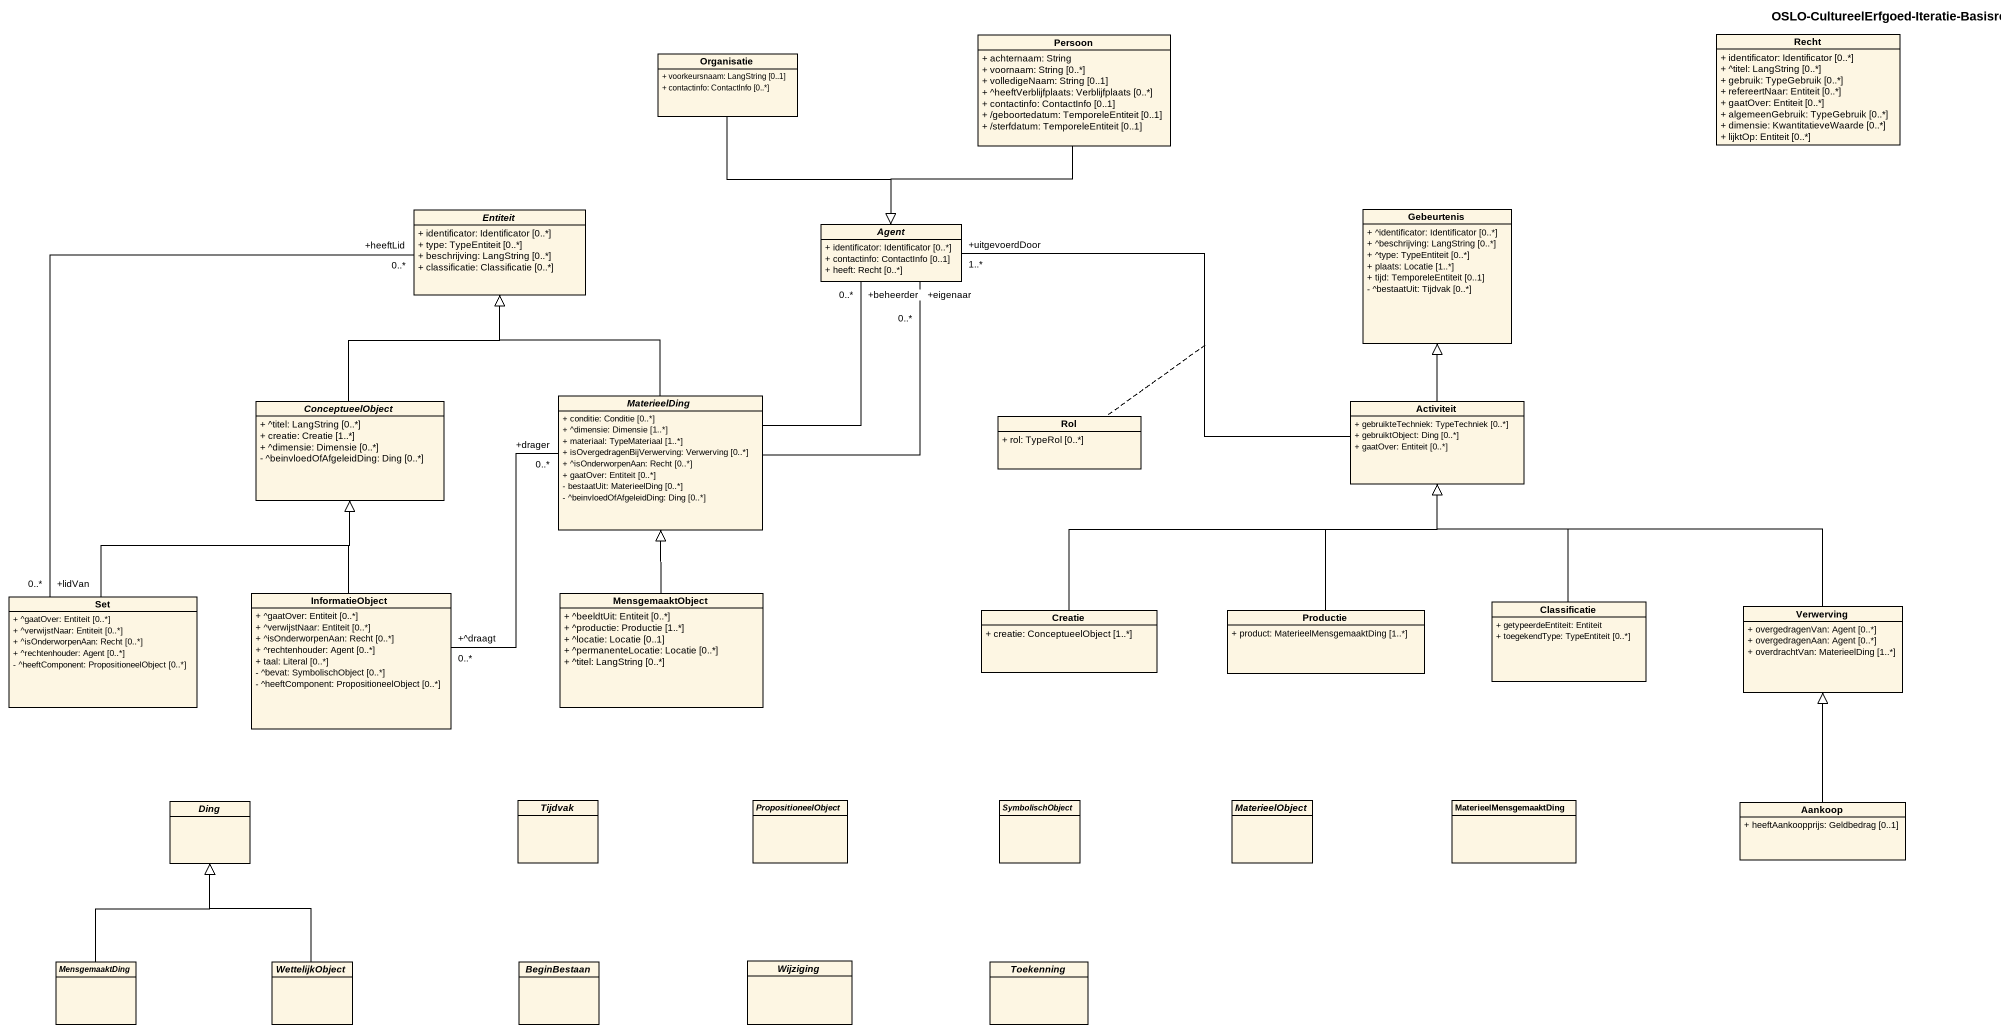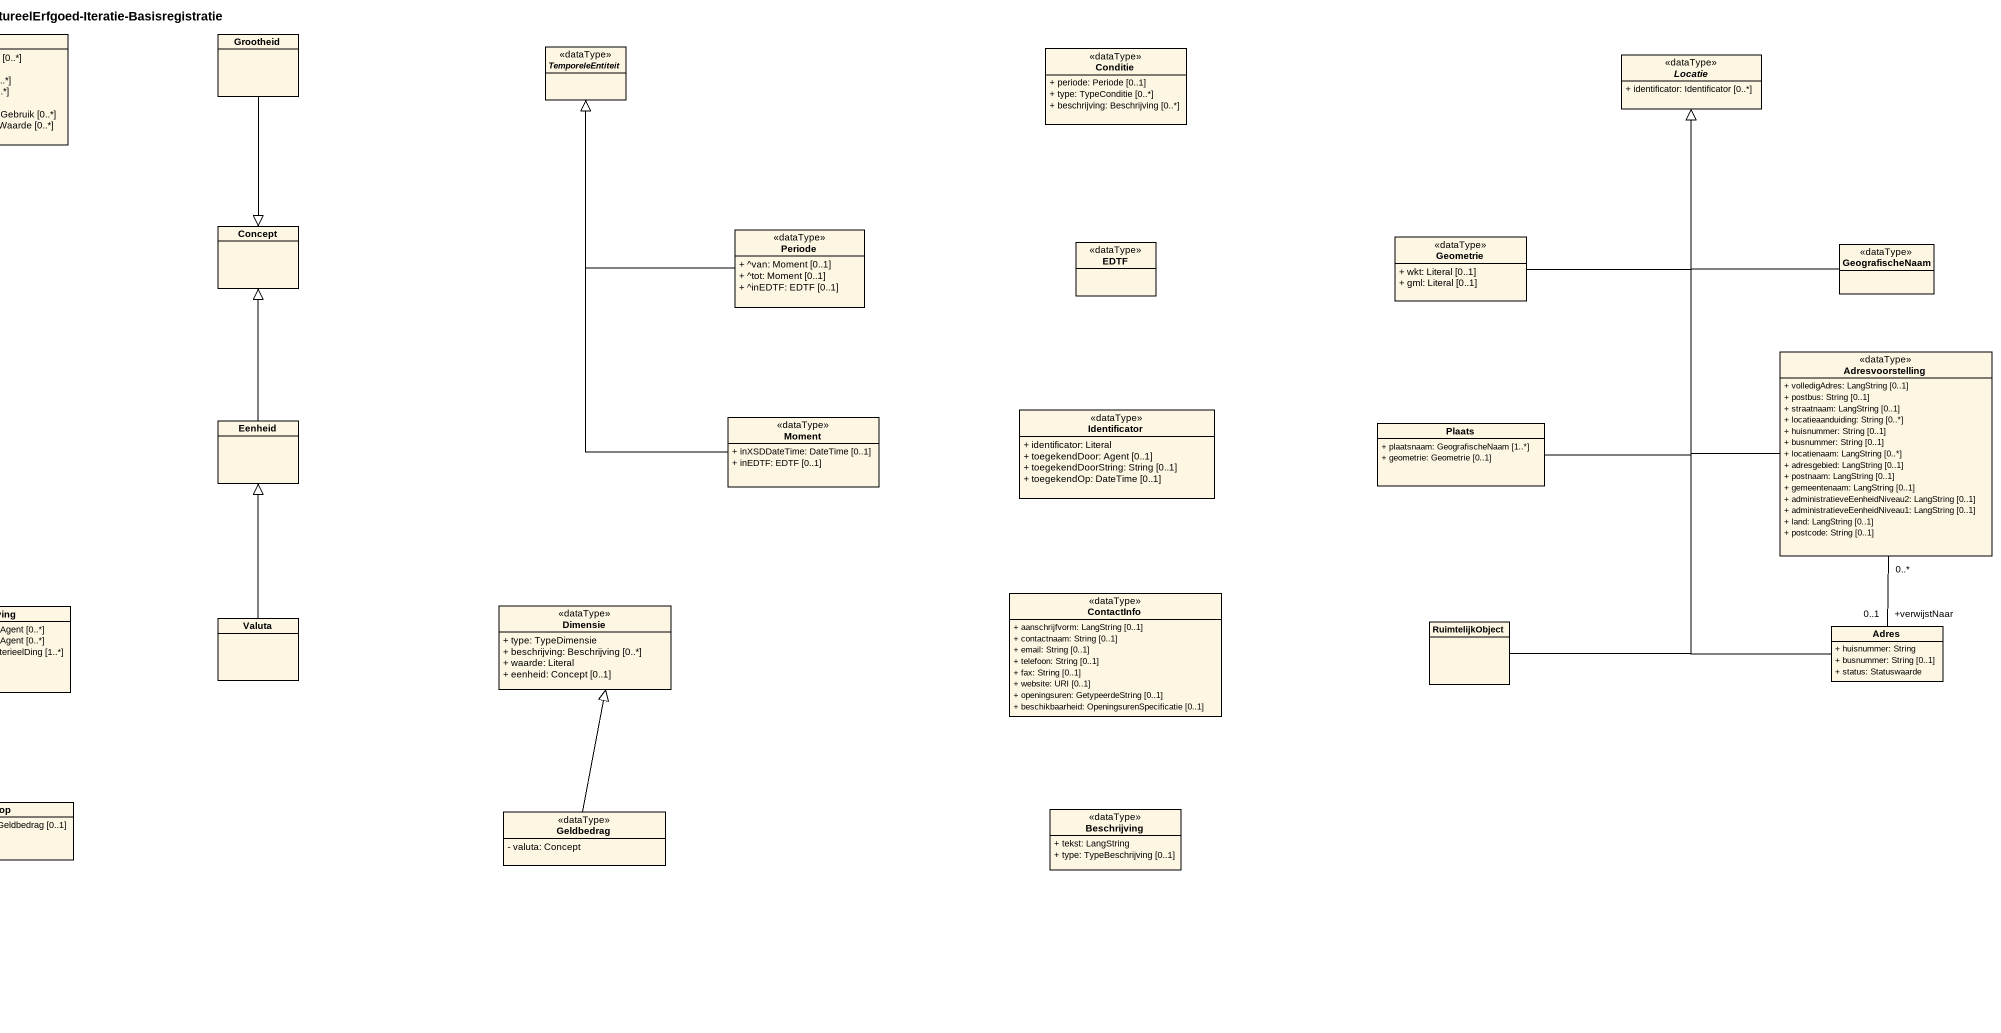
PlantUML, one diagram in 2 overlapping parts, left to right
@startuml
title OSLO-CultureelErfgoed-Iteratie-Basisregistratie
hide circle
hide empty members
skinparam classAttributeIconSize 0
class Persoon {
  + achternaam: String
  + voornaam: String [0..*]
  + volledigeNaam: String [0..1]
  + ^heeftVerblijfplaats: Verblijfplaats [0..*]
  + contactinfo: ContactInfo [0..1]
  + /geboortedatum: TemporeleEntiteit [0..1]
  + /sterfdatum: TemporeleEntiteit [0..1]
}
class Recht {
  + identificator: Identificator [0..*]
  + ^titel: LangString [0..*]
  + gebruik: TypeGebruik [0..*]
  + refereertNaar: Entiteit [0..*]
  + gaatOver: Entiteit [0..*]
  + algemeenGebruik: TypeGebruik [0..*]
  + dimensie: KwantitatieveWaarde [0..*]
  + lijktOp: Entiteit [0..*]
}
class Grootheid
class Organisatie {
  + voorkeursnaam: LangString [0..1]
  + contactinfo: ContactInfo [0..*]
}
abstract class TemporeleEntiteit <<dataType>>
class Conditie <<dataType>> {
  + periode: Periode [0..1]
  + type: TypeConditie [0..*]
  + beschrijving: Beschrijving [0..*]
}
abstract class Locatie <<dataType>> {
  + identificator: Identificator [0..*]
}
abstract class Entiteit {
  + identificator: Identificator [0..*]
  + type: TypeEntiteit [0..*]
  + beschrijving: LangString [0..*]
  + classificatie: Classificatie [0..*]
}
abstract class "Agent" as Agent_ {
  + identificator: Identificator [0..*]
  + contactinfo: ContactInfo [0..1]
  + heeft: Recht [0..*]
}
class Gebeurtenis {
  + ^identificator: Identificator [0..*]
  + ^beschrijving: LangString [0..*]
  + ^type: TypeEntiteit [0..*]
  + plaats: Locatie [1..*]
  + tijd: TemporeleEntiteit [0..1]
  - ^bestaatUit: Tijdvak [0..*]
}
class Concept
class Periode <<dataType>> {
  + ^van: Moment [0..1]
  + ^tot: Moment [0..1]
  + ^inEDTF: EDTF [0..1]
}
class EDTF <<dataType>>
class Geometrie <<dataType>> {
  + wkt: Literal [0..1]
  + gml: Literal [0..1]
}
class GeografischeNaam <<dataType>>
class Adresvoorstelling <<dataType>> {
  + volledigAdres: LangString [0..1]
  + postbus: String [0..1]
  + straatnaam: LangString [0..1]
  + locatieaanduiding: String [0..*]
  + huisnummer: String [0..1]
  + busnummer: String [0..1]
  + locatienaam: LangString [0..*]
  + adresgebied: LangString [0..1]
  + postnaam: LangString [0..1]
  + gemeentenaam: LangString [0..1]
  + administratieveEenheidNiveau2: LangString [0..1]
  + administratieveEenheidNiveau1: LangString [0..1]
  + land: LangString [0..1]
  + postcode: String [0..1]
}
abstract class ConceptueelObject {
  + ^titel: LangString [0..*]
  + creatie: Creatie [1..*]
  + ^dimensie: Dimensie [0..*]
  - ^beinvloedOfAfgeleidDing: Ding [0..*]
}
abstract class MaterieelDing {
  + conditie: Conditie [0..*]
  + ^dimensie: Dimensie [1..*]
  + materiaal: TypeMateriaal [1..*]
  + isOvergedragenBijVerwerving: Verwerving [0..*]
  + ^isOnderworpenAan: Recht [0..*]
  + gaatOver: Entiteit [0..*]
  - bestaatUit: MaterieelDing [0..*]
  - ^beinvloedOfAfgeleidDing: Ding [0..*]
}
class Activiteit {
  + gebruikteTechniek: TypeTechniek [0..*]
  + gebruiktObject: Ding [0..*]
  + gaatOver: Entiteit [0..*]
}
class Rol {
  + rol: TypeRol [0..*]
}
class Eenheid
class Moment <<dataType>> {
  + inXSDDateTime: DateTime [0..1]
  + inEDTF: EDTF [0..1]
}
class Identificator <<dataType>> {
  + identificator: Literal
  + toegekendDoor: Agent [0..1]
  + toegekendDoorString: String [0..1]
  + toegekendOp: DateTime [0..1]
}
class Plaats {
  + plaatsnaam: GeografischeNaam [1..*]
  + geometrie: Geometrie [0..1]
}
class "Set" as Set_ {
  + ^gaatOver: Entiteit [0..*]
  + ^verwijstNaar: Entiteit [0..*]
  + ^isOnderworpenAan: Recht [0..*]
  + ^rechtenhouder: Agent [0..*]
  - ^heeftComponent: PropositioneelObject [0..*]
}
class InformatieObject {
  + ^gaatOver: Entiteit [0..*]
  + ^verwijstNaar: Entiteit [0..*]
  + ^isOnderworpenAan: Recht [0..*]
  + ^rechtenhouder: Agent [0..*]
  + taal: Literal [0..*]
  - ^bevat: SymbolischObject [0..*]
  - ^heeftComponent: PropositioneelObject [0..*]
}
class MensgemaaktObject {
  + ^beeldtUit: Entiteit [0..*]
  + ^productie: Productie [1..*]
  + ^locatie: Locatie [0..1]
  + ^permanenteLocatie: Locatie [0..*]
  + ^titel: LangString [0..*]
}
class Creatie {
  + creatie: ConceptueelObject [1..*]
}
class Productie {
  + product: MaterieelMensgemaaktDing [1..*]
}
class Classificatie {
  + getypeerdeEntiteit: Entiteit
  + toegekendType: TypeEntiteit [0..*]
}
class Verwerving {
  + overgedragenVan: Agent [0..*]
  + overgedragenAan: Agent [0..*]
  + overdrachtVan: MaterieelDing [1..*]
}
class Dimensie <<dataType>> {
  + type: TypeDimensie
  + beschrijving: Beschrijving [0..*]
  + waarde: Literal
  + eenheid: Concept [0..1]
}
class ContactInfo <<dataType>> {
  + aanschrijfvorm: LangString [0..1]
  + contactnaam: String [0..1]
  + email: String [0..1]
  + telefoon: String [0..1]
  + fax: String [0..1]
  + website: URI [0..1]
  + openingsuren: GetypeerdeString [0..1]
  + beschikbaarheid: OpeningsurenSpecificatie [0..1]
}
class Valuta
class RuimtelijkObject
class Adres {
  + huisnummer: String
  + busnummer: String [0..1]
  + status: Statuswaarde
}
abstract class Ding
abstract class Tijdvak
abstract class PropositioneelObject
abstract class SymbolischObject
abstract class MaterieelObject
class MaterieelMensgemaaktDing
class Aankoop {
  + heeftAankoopprijs: Geldbedrag [0..1]
}
class Geldbedrag <<dataType>> {
  - valuta: Concept
}
class Beschrijving <<dataType>> {
  + tekst: LangString
  + type: TypeBeschrijving [0..1]
}
abstract class MensgemaaktDing
abstract class WettelijkObject
abstract class BeginBestaan
abstract class Wijziging
abstract class Toekenning
Persoon --|> Agent_
Grootheid --|> Concept
Organisatie --|> Agent_
Periode -up-|> TemporeleEntiteit
Geometrie -up-|> Locatie
GeografischeNaam -up-|> Locatie
Adresvoorstelling -up-|> Locatie
Adresvoorstelling "0..*" -- "+verwijstNaar\n0..1" Adres
ConceptueelObject -up-|> Entiteit
MaterieelDing -up-|> Entiteit
MaterieelDing -up- "+beheerder\n0..*" Agent_
MaterieelDing -up- "+eigenaar\n0..*" Agent_
MaterieelDing "+drager\n0..*" -- "+^draagt\n0..*" InformatieObject
Activiteit -left- "+uitgevoerdDoor\n1..*" Agent_
(Activiteit, Agent_) .. Rol
Activiteit -up-|> Gebeurtenis
Eenheid -up-|> Concept
Moment -up-|> TemporeleEntiteit
Plaats -up-|> Locatie
Set_ "+lidVan\n0..*" -up- "+heeftLid\n0..*" Entiteit
Set_ -up-|> ConceptueelObject
InformatieObject -up-|> ConceptueelObject
MensgemaaktObject -up-|> MaterieelDing
Creatie -right-|> Activiteit
Productie -up-|> Activiteit
Classificatie -up-|> Activiteit
Verwerving -left-|> Activiteit
Valuta -up-|> Eenheid
RuimtelijkObject -up-|> Locatie
Adres -up-|> Locatie
Aankoop -up-|> Verwerving
Geldbedrag -up-|> Dimensie
MensgemaaktDing -up-|> Ding
WettelijkObject -up-|> Ding
@enduml
